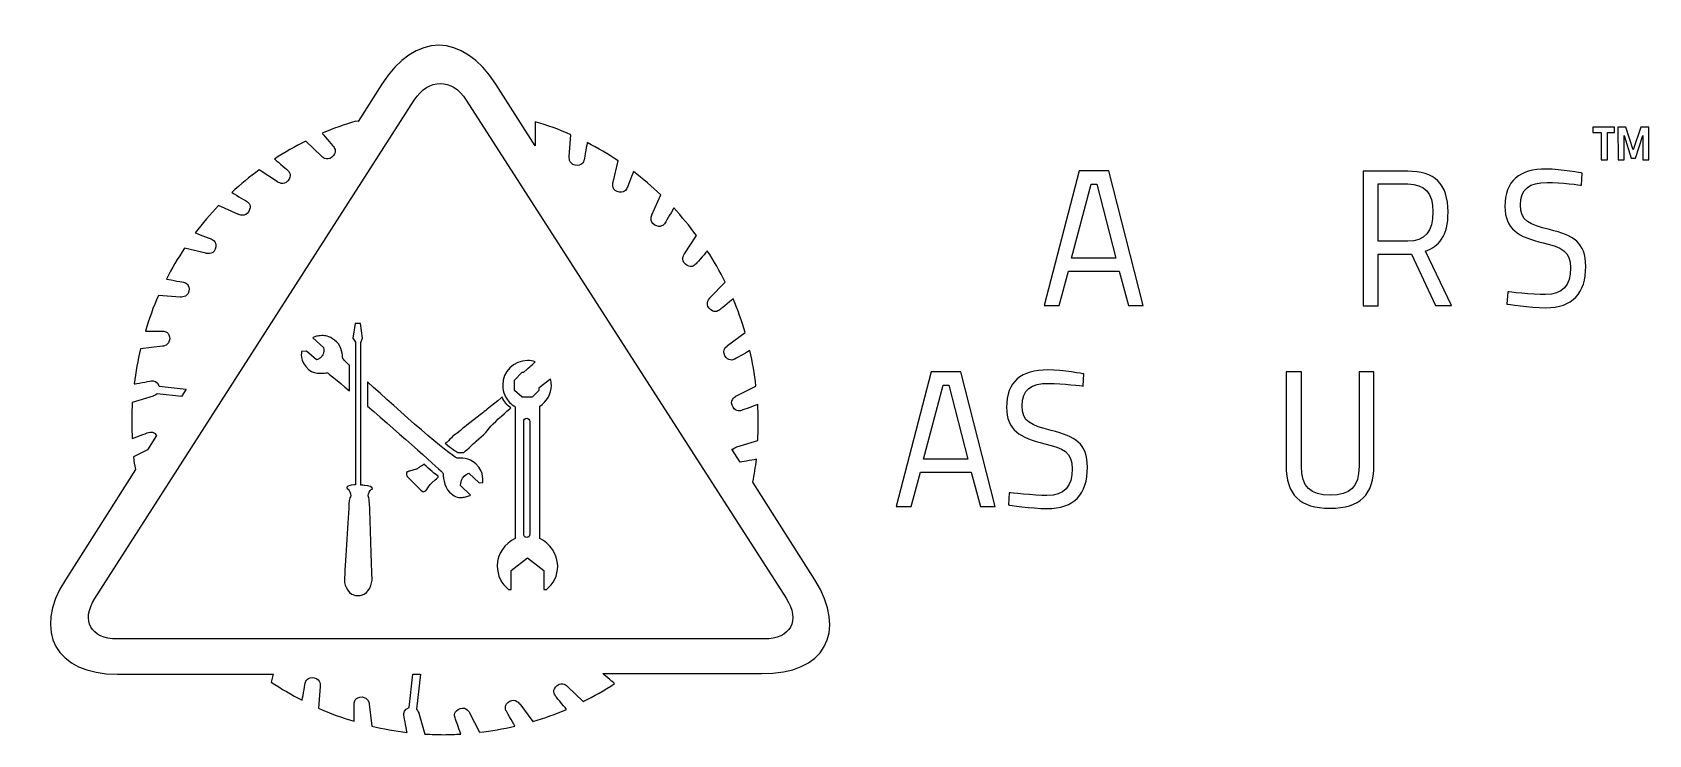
# Model space of a CAD drawing. Extents: x -152 to 380, y -484 to -253.
import ezdxf

# ---------------------------------------------------------------- set-up
doc = ezdxf.new("R2010")
doc.units = 0
doc.layers.get('0').update_dxf_attribs({"linetype": 'CONTINUOUS'})

msp = doc.modelspace()

# ---------------------------------------------------------------- linework, layer by layer
at = {"color": 7}
for points in [[(-36.6, -270), (-44.4, -282.2), (-45.1, -282.1)], [(13.9, -282.3), (13.9, -288), (13.9, -290.2), (0.9, -270)], [(-131, -439.2), (-25.9, -275.2)], [(-8.8, -275.2), (96.5, -439.1)], [(25.1, -293.8), (25.6, -286.6)], [(-56.4, -293.7), (-61.6, -288.7)], [(39.5, -302.2), (41.2, -295.2)], [(-70.9, -302.1), (-76.9, -298.1)], [(301, -298.6), (286.4, -298.6), (286.4, -342.9), (291.3, -342.9), (291.3, -325.9), (302.2, -325.9), (310.1, -342.8), (310.1, -342.8)], [(301, -321.6), (291.3, -321.6), (291.3, -302.8), (301, -302.8)], [(358.2, -303.2), (358.4, -299.2), (358.4, -299.2)], [(52.3, -313), (55.2, -306.4)], [(-83.7, -312.8), (-90.3, -309.9)], [(-94.5, -325.6), (-101.5, -323.9)], [(63, -325.8), (67, -319.8)], [(310.1, -342.8), (315.4, -342.8), (306.9, -324.9)], [(-102.9, -340), (-110.1, -339.5)], [(71.4, -340.3), (76.4, -335.1)], [(333.9, -338.3), (333.6, -342.3)], [(-43.5, -401.9), (-43.5, -355), (-42.9, -353.5), (-43.6, -348.7), (-45.4, -348.7), (-46.1, -353.5), (-45.3, -354.9), (-45.3, -401.8)], [(-108.8, -356.2), (-116, -357)], [(-114.4, -351.2), (-108.7, -351.2)], [(-59.3, -353.4), (-55.8, -356.6)], [(-58.1, -352.9), (-59, -353.2)], [(-55.9, -352.7), (-56.3, -352.7)], [(77.2, -356), (83, -351.7)], [(-58.1, -360.7), (-61.4, -357.8), (-63, -357.9)], [(18.9, -366.9), (18.6, -367.2), (17.6, -368), (16.6, -368.8), (15.6, -369.6), (15.1, -370), (15.1, -370.7), (12.9, -372.9), (11.8, -372.9), (9.8, -372.9), (9.6, -372.9), (7.1, -370.7), (7.1, -369.2), (7.1, -367.4), (7.1, -367.3), (9.6, -364.7), (10.1, -364.7), (11.1, -363.8), (11.6, -363.4), (12.1, -363), (12.3, -362.8), (12.5, -362.6), (13, -362.2), (13.5, -361.7), (13.9, -361.3)], [(-54.6, -364.9), (-54.5, -364.9)], [(-47.2, -370.9), (-47.2, -362.4), (-47.3, -362.4)], [(194.2, -369.3), (194.4, -365.3), (194.4, -365.3)], [(265.9, -364.6), (261, -364.6), (261, -395.4)], [(266, -395.7), (266, -364.6), (265.9, -364.6), (265.9, -364.6)], [(289.9, -395.4), (289.9, -364.6), (285, -364.6), (285, -395.7)], [(-109.9, -369.3), (-101, -370.3), (-102.5, -372.7), (-110.5, -371.8)], [(-41.3, -367.9), (-41.3, -375.9)], [(80.1, -372.5), (86.5, -369.3)], [(-111.8, -372.6), (-118.7, -374.7)], [(3, -373), (2.8, -373.1), (2.6, -373.3), (1.6, -374.1), (0.6, -374.9), (-0.4, -375.7), (-0.9, -376.1), (-1.4, -376.5), (-1.9, -376.9), (-2.4, -377.3), (-2.9, -377.7), (-3.1, -377.9), (-3.2, -378), (-3.3, -378.1), (-4.2, -378.8), (-8.6, -382.2), (-9.4, -382.8), (-9.9, -383.2), (-10.4, -383.6), (-10.7, -383.9), (-11.3, -384.4), (-11.9, -384.9), (-12.1, -385), (-12.3, -385.1), (-12.8, -385.5), (-13.3, -385.9), (-13.7, -386.3), (-14.2, -386.8), (-14.7, -387.3), (-15.1, -387.7), (-15.5, -388), (-15.7, -388.1)], [(2.8, -379.2), (3.7, -378.4), (4.6, -377.6), (5.5, -376.8), (5.9, -376.5)], [(7.3, -376.1), (7.3, -419.5)], [(15.4, -419.5), (15.4, -375.9)], [(-9.6, -391.2), (-9, -390.6), (-8.6, -390.3), (-7.8, -389.6), (-7.5, -389.3), (-6.7, -388.5), (-6.4, -388.2), (-5.9, -387.8), (-5.5, -387.4), (-4.7, -386.7), (-3.9, -386), (-3.1, -385.3), (-2.4, -384.6), (-0.7, -382.5), (0.1, -381.7), (0.9, -380.9), (1.7, -380.1), (2.8, -379.2), (2.8, -379.2)], [(10.1, -418.1), (10.1, -380.9)], [(12.1, -380.9), (12.1, -418.1), (12.1, -418.1)], [(-110.7, -385.6), (-113.7, -390.3), (-118.3, -392.6)], [(80.2, -389.3), (87.1, -387.2)], [(-11.6, -391.1), (-11.3, -391.1)], [(81.3, -394.3), (78.6, -390.1), (78.9, -390.1)], [(-117.7, -396.7), (-140.7, -433)], [(-22.8, -395), (-23, -395.2), (-23.1, -395.3), (-23.2, -395.4), (-23.3, -395.4), (-23.3, -395.4), (-23.3, -395.4), (-23.3, -395.4), (-23.3, -395.4), (-23.4, -395.5), (-23.5, -395.5), (-23.5, -395.5), (-23.5, -395.5), (-23.5, -395.5), (-23.5, -395.5), (-23.6, -395.6), (-23.7, -395.7), (-23.7, -395.7), (-23.7, -395.7), (-23.7, -395.7), (-23.9, -395.8), (-24.1, -395.9), (-24.2, -396), (-24.3, -396.1), (-24.5, -396.2), (-24.5, -396.2), (-24.5, -396.2), (-24.5, -396.2), (-24.6, -396.3), (-24.8, -396.4), (-25, -396.5), (-25.1, -396.6), (-25.2, -396.6), (-25.3, -396.6), (-27.5, -397.3), (-27.7, -397.3), (-27.9, -397.4), (-28, -397.5), (-28.1, -397.5), (-28.2, -397.5), (-28.3, -397.5), (-28.4, -397.5), (-28.4, -397.5), (-28.4, -397.6), (-28.4, -397.6), (-28.4, -397.7), (-28.5, -397.8), (-28.5, -397.8), (-28.5, -397.9), (-28.5, -398), (-28.5, -398.1), (-28.5, -398.2), (-28.5, -398.3), (-28.5, -398.5), (-28.4, -398.7), (-28.3, -398.9), (-28.2, -399.1), (-28.1, -399.2), (-28, -399.3), (-27.4, -399.9), (-26.8, -400.5), (-26.2, -401.1), (-25.6, -401.7), (-25, -402.3), (-24.7, -402.6), (-24.4, -402.9), (-23.7, -403.5), (-23, -404.1), (-22.1, -403.8), (-21.8, -403.3), (-21.5, -402.8), (-21.2, -402.4), (-20.9, -402), (-20.7, -401.7), (-20.5, -401.5), (-20.3, -401.3), (-20.1, -401.1), (-19, -400.1), (-18.6, -399.8), (-18, -399.3), (-18, -398.9)], [(-8, -398), (-8, -398), (-4.6, -401.1), (-3.4, -401)], [(-48.1, -402.6), (-48.1, -402.6), (-48.1, -402.7)], [(-7.4, -405.2), (-10.7, -402), (-10.7, -402), (-10.7, -402)], [(105.9, -433.1), (85.5, -400.9)], [(169.9, -404.4), (169.6, -408.4)], [(5.1, -436.2), (6, -436.2), (6, -430), (11.3, -425.8), (16.7, -430), (16.7, -436.2), (17.5, -436.2), (17.6, -436.2)], [(89.2, -452.5), (-123.7, -452.5)], [(-123.6, -464.1), (-72.4, -464.1), (-73, -466.7)], [(-27.6, -475.1), (-26.4, -464.1), (-23.9, -464.1), (-25.2, -475.6)], [(36.1, -463.9), (88.4, -463.9)], [(-56.9, -468.1), (-57.4, -475.3)], [(24.5, -468.1), (29.7, -473.1)], [(-45.7, -479.6), (-45.7, -473.9)], [(-40.7, -474), (-39.9, -481.2)], [(-24.4, -476.9), (-22.4, -483.8)], [(-7.7, -476.8), (-4.5, -483.2)], [(8.8, -473.9), (13.1, -479.7)]]:
    msp.add_lwpolyline(points, dxfattribs=at)
for points in [[(361.9, -285.9), (364.7, -285.9), (364.7, -294.8), (366.7, -294.8), (366.7, -285.9), (369.1, -285.9), (369.1, -284.1), (361.9, -284.1), (361.9, -285.9)], [(370.3, -294.9), (372.2, -294.9), (372.2, -286.8), (374.5, -294.3), (376, -294.3), (378.4, -286.8), (378.4, -294.9), (380.3, -294.9), (380.3, -284.1), (377.7, -284.1), (375.2, -291.6), (372.8, -284.1), (370.2, -284.1), (370.3, -294.9), (370.3, -294.9)], [(181.4, -342.8), (186.3, -342.8), (189.4, -331.5), (206, -331.5), (209.1, -342.8), (214, -342.8), (202.6, -298.5), (192.9, -298.5), (181.4, -342.8)], [(196.8, -302.9), (198.7, -302.9), (205, -327.2), (190.4, -327.2), (196.8, -302.9)], [(309.3, -312)], [(132.7, -408.9), (137.6, -408.9), (140.7, -397.6), (157.3, -397.6), (160.4, -408.9), (165.3, -408.9), (153.9, -364.6), (144.2, -364.6), (132.7, -408.9)], [(148.1, -369), (150, -369), (156.3, -393.3), (141.7, -393.3), (148.1, -369)], [(-22.8, -395)], [(-5.6, -394.9)], [(-39.7, -403), (-39.7, -403)], [(-39.7, -403)], [(15.4, -419.5)], [(105.9, -433.1)], [(89.2, -452.5)]]:
    msp.add_lwpolyline(points, close=True, dxfattribs=at)
for points in [[(0.9, -270), (-10, -252.9), (-25.7, -252.9), (-36.6, -270)], [(-25.9, -275.2), (-21.2, -267.9), (-13.5, -267.9), (-8.8, -275.2)], [(-45.1, -282.1), (-48.9, -283.2), (-52.6, -284.6), (-56.2, -286.1)], [(-56.2, -286.1), (-56.2, -286.1), (-53.1, -289.8), (-52.5, -290.5)], [(25.6, -286.6), (21.8, -284.9), (17.9, -283.5), (13.9, -282.3)], [(-61.6, -288.7), (-65.1, -290.5), (-68.6, -292.4), (-71.9, -294.6)], [(-52.5, -290.5), (-52, -291.1), (-51.3, -292.5), (-53, -294)], [(31, -289.2), (31, -289.4), (30.1, -294), (30, -294.8)], [(41.2, -295.2), (37.9, -293), (34.5, -291), (31, -289.2)], [(-71.9, -294.6), (-71.7, -294.7), (-68.2, -297.7), (-67.6, -298.3)], [(-53, -294), (-54.7, -295.4), (-56.4, -293.7), (-56.4, -293.7)], [(27, -296.6), (24.8, -296.2), (25.1, -293.8), (25.1, -293.8)], [(30, -294.8), (29.8, -295.6), (29.2, -297), (27, -296.6)], [(-76.9, -298.1), (-80.1, -300.4), (-83.1, -303), (-86, -305.6)], [(-67.5, -301.8), (-68.9, -303.5), (-70.9, -302.1), (-70.9, -302.1)], [(-67.6, -298.3), (-67, -298.8), (-66.1, -300.1), (-67.5, -301.8)], [(40.9, -305.3), (38.8, -304.5), (39.5, -302.2), (39.5, -302.2)], [(46.2, -298.7), (46.1, -299.1), (44.5, -303.3), (44.2, -304)], [(55.2, -306.4), (52.4, -303.7), (49.3, -301.1), (46.2, -298.7)], [(314.3, -312), (314.3, -302.7), (309.7, -298.6), (301, -298.6)], [(301, -302.8), (306.7, -302.8), (309.3, -305.8), (309.3, -312)], [(346.6, -297.9), (337.8, -297.9), (333, -301.7), (333, -310.2)], [(338.1, -309.7), (338.1, -304.4), (341, -302.3), (346.9, -302.3)], [(358.4, -299.2), (358.4, -299.2), (351.6, -297.9), (346.6, -297.9)], [(346.9, -302.3), (351.2, -302.3), (358.2, -303.2), (358.2, -303.2)], [(-86, -305.6), (-85.6, -305.8), (-81.8, -308.1), (-81.1, -308.5)], [(-81.1, -308.5), (-80.4, -308.9), (-79.3, -310), (-80.4, -311.9)], [(44.2, -304), (43.9, -304.8), (43, -306), (40.9, -305.3)], [(-90.3, -309.9), (-93, -312.7), (-95.6, -315.8), (-98, -318.9)], [(-80.4, -311.9), (-81.5, -313.8), (-83.7, -312.8), (-83.7, -312.8)], [(53.2, -316.3), (51.3, -315.2), (52.3, -313), (52.3, -313)], [(59.5, -310.7), (59.3, -311.1), (57, -314.9), (56.6, -315.6)], [(67, -319.8), (64.7, -316.6), (62.1, -313.6), (59.5, -310.7)], [(309.3, -312), (309.3, -318.5), (306.7, -321.6), (301, -321.6)], [(306.9, -324.9), (311.1, -323.4), (314.3, -320.1), (314.3, -312)], [(333, -310.2), (333, -317.7), (337.4, -320.2), (345.6, -322.2)], [(347.7, -317.8), (341, -316.1), (338.1, -315), (338.1, -309.7)], [(-98, -318.9), (-97.6, -319), (-93.4, -320.6), (-92.7, -320.9)], [(56.6, -315.6), (56.2, -316.3), (55.1, -317.4), (53.2, -316.3)], [(359.6, -329.9), (359.6, -322), (355.6, -319.8), (347.7, -317.8)], [(-101.5, -323.9), (-103.7, -327.2), (-105.7, -330.6), (-107.5, -334.1)], [(-91.4, -324.2), (-92.2, -326.3), (-94.5, -325.6), (-94.5, -325.6)], [(-92.7, -320.9), (-91.9, -321.2), (-90.7, -322.1), (-91.4, -324.2)], [(345.6, -322.2), (351.6, -323.5), (354.6, -325), (354.6, -330.4)], [(63.3, -329.2), (61.6, -327.8), (63, -325.8), (63, -325.8)], [(66.8, -329.1), (66.3, -329.7), (65, -330.6), (63.3, -329.2)], [(70.5, -324.8), (70.4, -325), (67.4, -328.5), (66.8, -329.1)], [(76.4, -335.1), (74.6, -331.6), (72.7, -328.1), (70.5, -324.8)], [(-107.5, -334.1), (-107.4, -334.1), (-102.7, -335), (-101.9, -335.1)], [(346.3, -343.5), (355.4, -343.5), (359.6, -338.8), (359.6, -329.9)], [(354.6, -330.4), (354.6, -336.2), (352, -339.2), (346.3, -339.2)], [(-110.1, -339.5), (-111.8, -343.3), (-113.2, -347.2), (-114.4, -351.2)], [(-100.1, -338.1), (-100.5, -340.3), (-102.9, -340), (-102.9, -340)], [(-101.9, -335.1), (-101.1, -335.3), (-99.7, -335.9), (-100.1, -338.1)], [(71.1, -343.7), (69.7, -342), (71.4, -340.3), (71.4, -340.3)], [(346.3, -339.2), (342.1, -339.2), (333.9, -338.3), (333.9, -338.3)], [(74.6, -344.2), (74, -344.7), (72.6, -345.4), (71.1, -343.7)], [(79, -340.6), (79, -340.6), (75.3, -343.7), (74.6, -344.2)], [(83, -351.7), (81.9, -347.9), (80.5, -344.2), (79, -340.6)], [(333.6, -342.3), (333.6, -342.3), (341.3, -343.5), (346.3, -343.5)], [(-106.4, -353.8), (-106.4, -356), (-108.8, -356.2), (-108.8, -356.2)], [(-108.7, -351.2), (-107.9, -351.2), (-106.4, -351.6), (-106.4, -353.8)], [(-59, -353.2), (-59.2, -353.3), (-59.3, -353.4), (-59.3, -353.4)], [(-56.3, -352.7), (-57.1, -352.7), (-57.7, -352.8), (-58.1, -352.9)], [(-51.5, -354.7), (-53.3, -353.1), (-54.9, -352.7), (-55.9, -352.7)], [(-49.4, -360.2), (-49.7, -359.1), (-49.5, -356.5), (-51.5, -354.7)], [(76.3, -359.3), (75.2, -357.4), (77.2, -356), (77.2, -356)], [(-116, -357), (-116.9, -360.8), (-117.6, -364.7), (-118.1, -368.6)], [(-63, -357.9), (-63, -357.9), (-63.8, -361.1), (-60.6, -363.9)], [(-57.4, -360.4), (-57.6, -360.5), (-57.9, -360.6), (-58.1, -360.7)], [(-56.6, -359.8), (-56.9, -360), (-57.1, -360.2), (-57.4, -360.4)], [(-55.9, -358.8), (-56.1, -359.1), (-56.3, -359.6), (-56.6, -359.8)], [(-55.8, -356.6), (-55.6, -357.5), (-55.7, -358.2), (-55.9, -358.8)], [(-47.3, -362.4), (-48.6, -361.2), (-49.4, -360.4), (-49.4, -360.2)], [(11.3, -360.9), (6.8, -360.9), (3.2, -364.5), (3.2, -369)], [(13.9, -361.3), (13.1, -361), (12.2, -360.9), (11.3, -360.9)], [(79.6, -360.4), (78.9, -360.8), (77.4, -361.2), (76.3, -359.3)], [(84.5, -357.6), (84.4, -357.7), (80.3, -360), (79.6, -360.4)], [(86.5, -369.3), (86.1, -365.3), (85.4, -361.4), (84.5, -357.6)], [(-60.6, -363.9), (-59.4, -364.9), (-58.1, -365.1), (-57, -365.1)], [(-57, -365.1), (-55.9, -365.1), (-55, -364.9), (-54.6, -364.9)], [(-54.5, -364.9), (-54.3, -364.9), (-51.4, -367.4), (-47.2, -370.9)], [(19.2, -369), (19.2, -368.3), (19.1, -367.6), (18.9, -366.9)], [(182.6, -364), (173.8, -364), (169, -367.8), (169, -376.3)], [(194.4, -365.3), (194.4, -365.3), (187.6, -364), (182.6, -364)], [(-118.1, -368.6), (-117.8, -368.5), (-113.3, -367.8), (-112.5, -367.6)], [(-112.5, -367.6), (-111.7, -367.5), (-110.4, -367.6), (-109.9, -369.3)], [(-110.5, -371.8), (-111.1, -372.4), (-111.8, -372.6), (-111.8, -372.6)], [(-11.8, -393), (-14.2, -392.2), (-31, -377.4), (-41.3, -367.9)], [(3.2, -369), (3.2, -370.2), (3.4, -371.3), (3.9, -372.3)], [(3.9, -372.3), (4.5, -373.7), (5.5, -374.9), (6.8, -375.8)], [(15.4, -375.9), (17.7, -374.5), (19.2, -371.9), (19.2, -369)], [(174.1, -375.8), (174.1, -370.5), (177, -368.4), (182.9, -368.4)], [(182.9, -368.4), (187.2, -368.4), (194.2, -369.3), (194.2, -369.3)], [(-118.7, -374.7), (-118.8, -376.8), (-118.9, -378.8), (-118.9, -380.9)], [(-41.3, -375.9), (-30.4, -385.4), (-16.6, -397.5), (-16.5, -397.9)], [(5.9, -376.5), (4.6, -375.6), (3.6, -374.5), (3, -373)], [(6.8, -375.8), (7, -375.9), (7.1, -376), (7.3, -376.1)], [(78.7, -375.6), (77.9, -373.5), (80.1, -372.5), (80.1, -372.5)], [(81.8, -377.3), (81, -377.6), (79.5, -377.7), (78.7, -375.6)], [(87.1, -375.4), (86.7, -375.5), (82.5, -377.1), (81.8, -377.3)], [(87.3, -381), (87.3, -379.1), (87.2, -377.3), (87.1, -375.4)], [(169, -376.3), (169, -383.8), (173.4, -386.3), (181.6, -388.3)], [(183.7, -383.9), (177, -382.2), (174.1, -381.1), (174.1, -375.8)], [(-118.9, -380.9), (-118.9, -382.8), (-118.8, -384.6), (-118.7, -386.5)], [(10.1, -380.9), (10.1, -380.3), (10.6, -379.9), (11.1, -379.9)], [(11.1, -379.9), (11.7, -379.9), (12.1, -380.4), (12.1, -380.9)], [(87.1, -387.2), (87.2, -385.1), (87.3, -383.1), (87.3, -381)], [(-118.7, -386.5), (-118.3, -386.4), (-114.1, -384.8), (-113.4, -384.6)], [(-113.4, -384.6), (-112.7, -384.4), (-111.5, -384.2), (-110.7, -385.6)], [(-15.7, -388.1), (-13.6, -389.8), (-12.3, -390.8), (-11.6, -391.1)], [(195.6, -396), (195.6, -388.1), (191.6, -385.9), (183.7, -383.9)], [(-118.3, -392.6), (-118.1, -394), (-118, -395.3), (-117.7, -396.7)], [(-5.6, -394.9), (-8.1, -392.7), (-10.4, -393.1), (-11.8, -393)], [(-11.3, -391.1), (-10.8, -391.1), (-10.3, -391.1), (-9.6, -391.2)], [(78.9, -390.1), (79.5, -389.5), (80.2, -389.3), (80.2, -389.3)], [(86.7, -393.4), (86.4, -393.5), (82.5, -394.1), (81.3, -394.3)], [(85.5, -400.9), (86, -398.4), (86.4, -395.9), (86.7, -393.4)], [(181.6, -388.3), (187.6, -389.6), (190.6, -391.1), (190.6, -396.5)], [(-18, -398.9), (-19.2, -398.3), (-20.7, -396.9), (-22.8, -395)], [(-16.5, -397.9), (-16.4, -398.6), (-16.2, -402.3), (-14.3, -404.2)], [(-10.7, -402), (-10.7, -401.7), (-10.6, -398.9), (-8, -398)], [(-3.4, -401), (-3.5, -401.1), (-2.6, -397.7), (-5.6, -394.9)], [(182.3, -409.6), (191.4, -409.6), (195.6, -404.9), (195.6, -396)], [(190.6, -396.5), (190.6, -402.3), (188, -405.3), (182.3, -405.3)], [(261, -395.4), (261, -405.1), (265.6, -409.5), (275.4, -409.5)], [(275.5, -405.2), (269, -405.2), (266, -402.5), (266, -395.7)], [(275.4, -409.5), (285.3, -409.5), (289.9, -405.1), (289.9, -395.4)], [(285, -395.7), (285, -402.5), (282.1, -405.2), (275.5, -405.2)], [(-45.6, -401.8), (-47.1, -401.9), (-48.1, -402.2), (-48.1, -402.6)], [(-48.1, -402.7), (-48.1, -402.9), (-48, -403), (-47.7, -403.2)], [(-47.7, -403.2), (-47.3, -403.7), (-46.8, -404.5), (-46.8, -405.4)], [(-45.3, -401.8), (-45.5, -401.8), (-45.3, -401.8), (-45.6, -401.8)], [(-42.2, -402), (-42.4, -402), (-43.2, -401.9), (-43.5, -401.9)], [(-39.7, -403), (-39.7, -402.5), (-40.7, -402.2), (-42.2, -402)], [(-41.1, -405.4), (-41.1, -404.5), (-40.5, -403.7), (-40.1, -403.3)], [(-40.1, -403.3), (-39.8, -403.3), (-39.7, -403.2), (-39.7, -403)], [(-14.3, -404.2), (-12.9, -405.6), (-11.6, -406), (-10.6, -406)], [(-47.3, -406.9), (-47.8, -413.2), (-48.4, -426.2), (-48.9, -432.4)], [(-46.8, -405.4), (-47, -405.8), (-47.2, -406.4), (-47.3, -406.9)], [(-40.7, -406.9), (-40.7, -406.4), (-40.9, -405.8), (-41.1, -405.4)], [(-39.8, -432.5), (-40.1, -426.2), (-40.4, -413.2), (-40.7, -406.9)], [(-10.6, -406), (-10.2, -406), (-9.8, -405.9), (-9.4, -405.8)], [(-9.4, -405.8), (-8.2, -405.7), (-7.4, -405.2), (-7.4, -405.2)], [(169.6, -408.4), (169.6, -408.4), (177.3, -409.6), (182.3, -409.6)], [(182.3, -405.3), (178.1, -405.3), (169.9, -404.4), (169.9, -404.4)], [(7.3, -419.5), (3.9, -421), (1.4, -424.5), (1.4, -428.5)], [(10.2, -418.6), (10.1, -418.5), (10.1, -418.3), (10.1, -418.1)], [(11.1, -419.1), (10.7, -419.1), (10.4, -418.9), (10.2, -418.6)], [(12, -418.6), (11.8, -418.9), (11.5, -419.1), (11.1, -419.1)], [(12.1, -418.1), (12.1, -418.3), (12, -418.4), (12, -418.6)], [(21.3, -428.5), (21.2, -424.5), (18.8, -421), (15.4, -419.5)], [(1.4, -428.5), (1.4, -431.6), (2.8, -434.4), (5.1, -436.2)], [(17.6, -436.2), (19.9, -434.4), (21.3, -431.6), (21.3, -428.5)], [(-140.7, -433), (-151.6, -450.1), (-143.9, -464.1), (-123.6, -464.1)], [(-48.9, -432.4), (-49.1, -434), (-48.1, -437.6), (-45.6, -438.1)], [(-43.3, -438.1), (-40.8, -437.6), (-39.7, -434.2), (-39.8, -432.5)], [(88.4, -463.9), (109.1, -464.2), (116.8, -450.2), (105.9, -433.1)], [(-123.7, -452.5), (-132.4, -452.5), (-135.7, -446.5), (-131, -439.2)], [(-45.6, -438.1), (-45.2, -438.2), (-44.8, -438.2), (-44.3, -438.2)], [(-44.3, -438.2), (-43.9, -438.2), (-43.6, -438.2), (-43.3, -438.1)], [(96.5, -439.1), (101.2, -446.5), (97.9, -452.5), (89.2, -452.5)], [(-73, -466.7), (-69.7, -468.9), (-66.3, -470.9), (-62.8, -472.7)], [(-62.8, -472.7), (-62.8, -472.6), (-61.9, -467.9), (-61.8, -467.1)], [(-61.8, -467.1), (-61.7, -466.3), (-61, -464.9), (-58.8, -465.3)], [(-58.8, -465.3), (-56.6, -465.7), (-56.9, -468.1), (-56.9, -468.1)], [(20.6, -471.3), (20.1, -470.7), (19.4, -469.3), (21.1, -467.8)], [(21.1, -467.8), (22.8, -466.4), (24.5, -468.1), (24.5, -468.1)], [(29.7, -473.1), (33.2, -471.3), (36.7, -469.4), (40, -467.2)], [(40, -467.2), (39.9, -467.1), (37.2, -464.8), (36.1, -463.9)], [(-45.7, -473.9), (-45.7, -473.1), (-45.3, -471.6), (-43.1, -471.6)], [(-43.1, -471.6), (-40.9, -471.6), (-40.7, -474), (-40.7, -474)], [(4.4, -476.3), (4, -475.6), (3.6, -474.1), (5.5, -473)], [(5.5, -473), (7.4, -471.9), (8.8, -473.9), (8.8, -473.9)], [(24.2, -475.7), (24.2, -475.7), (21.1, -472), (20.6, -471.3)], [(-57.4, -475.3), (-53.6, -477), (-49.7, -478.4), (-45.7, -479.6)], [(-29.3, -477.7), (-29.4, -476.9), (-29.3, -475.6), (-27.6, -475.1)], [(-28.3, -483.3), (-28.4, -483), (-29.1, -478.5), (-29.3, -477.7)], [(-25.2, -475.6), (-24.6, -476.2), (-24.4, -476.9), (-24.4, -476.9)], [(-12.5, -478.5), (-12.8, -477.7), (-12.9, -476.2), (-10.8, -475.4)], [(-10.6, -483.8), (-10.7, -483.4), (-12.3, -479.2), (-12.5, -478.5)], [(-10.8, -475.4), (-8.7, -474.6), (-7.7, -476.8), (-7.7, -476.8)], [(7.2, -481.2), (7.2, -481.1), (4.8, -477), (4.4, -476.3)], [(13.1, -479.7), (16.9, -478.6), (20.6, -477.2), (24.2, -475.7)], [(-39.9, -481.2), (-36.1, -482.1), (-32.2, -482.8), (-28.3, -483.3)], [(-22.4, -483.8), (-20.3, -483.9), (-18.3, -484), (-16.2, -484)], [(-16.2, -484), (-14.3, -484), (-12.5, -483.9), (-10.6, -483.8)], [(-4.5, -483.2), (-0.5, -482.8), (3.3, -482.1), (7.2, -481.2)]]:
    msp.add_open_spline(points, degree=3, dxfattribs=at)

doc.saveas('drawing.dxf')
